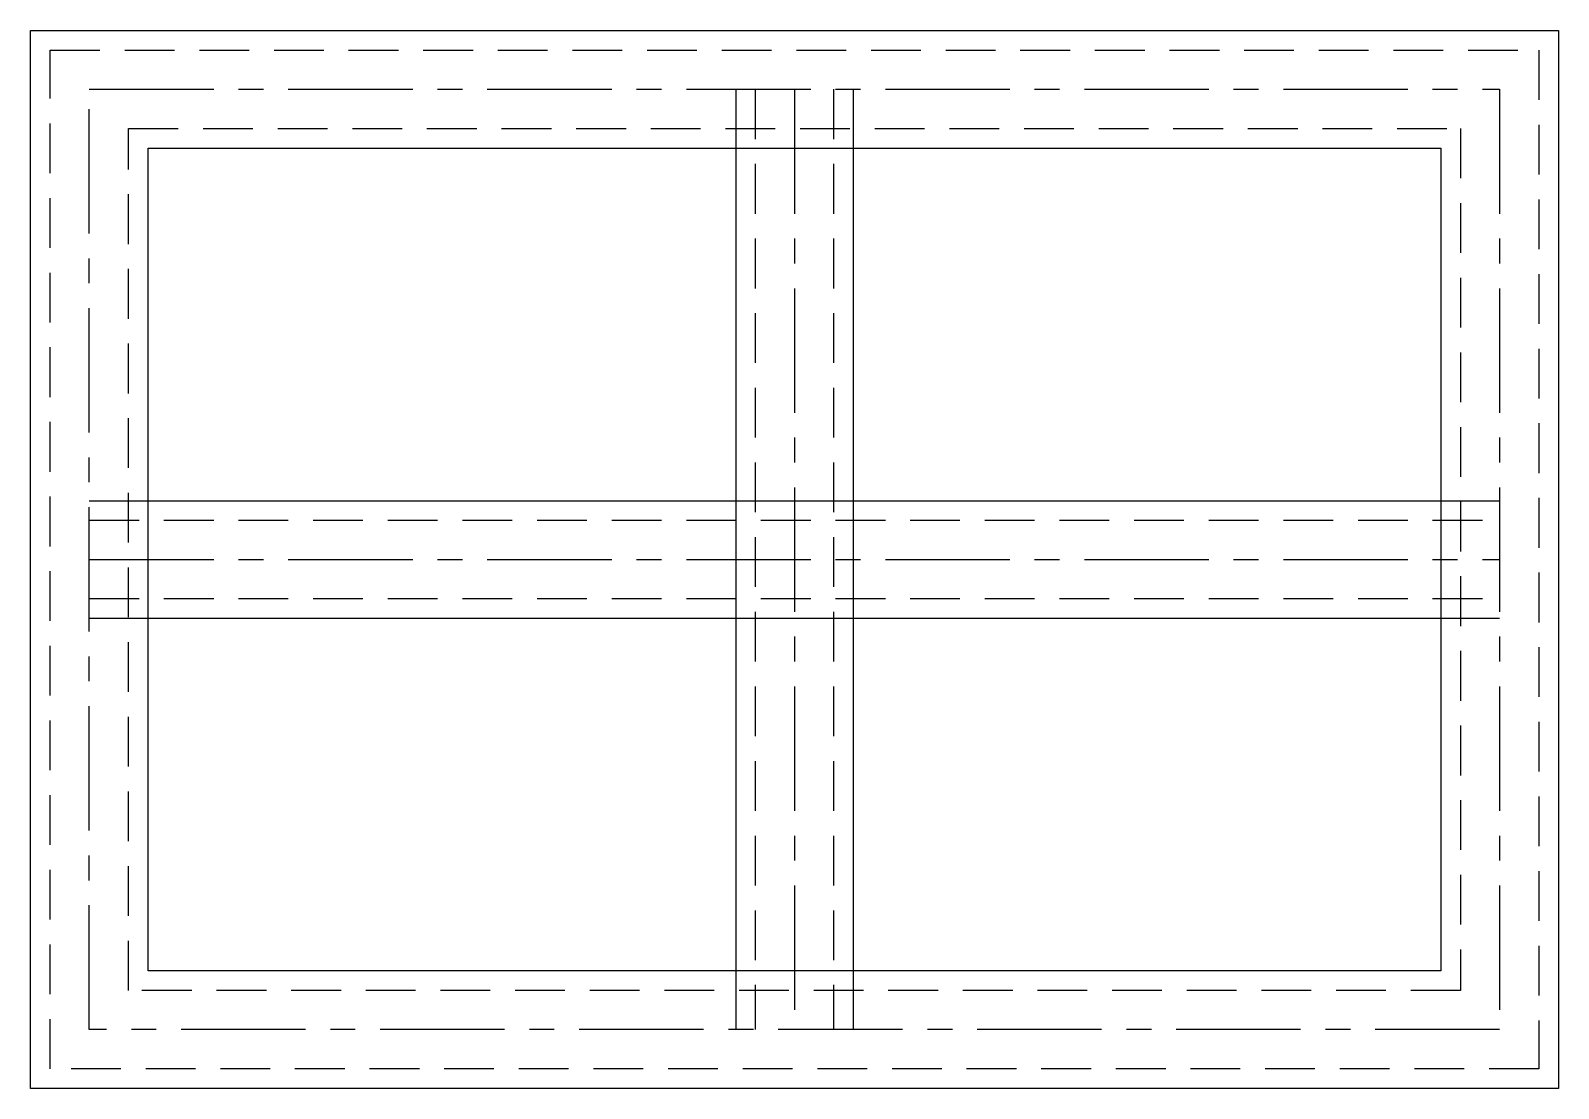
# Model space of a CAD drawing. Header units: millimetres. Extents: x -594 to -399, y 1803 to 1938.
import ezdxf

# ---------------------------------------------------------------- set-up
doc = ezdxf.new("R2010")
doc.units = ezdxf.units.MM
doc.header["$LTSCALE"] = 0.5
doc.linetypes.add('CENTER', pattern=[50.8, 31.75, -6.35, 6.35, -6.35])
doc.linetypes.add('DASHED', pattern=[19.05, 12.7, -6.35])

msp = doc.modelspace()

# ---------------------------------------------------------------- linework, layer by layer
for p, q in [((-593.65, 1803.44), (-593.65, 1938.44)), ((-593.65, 1938.44), (-398.65, 1938.44)), ((-398.65, 1938.44), (-398.65, 1803.44)), ((-503.65, 1930.94), (-503.65, 1810.94)), ((-488.65, 1930.94), (-488.65, 1810.94)), ((-578.65, 1818.44), (-578.65, 1923.44)), ((-578.65, 1923.44), (-413.65, 1923.44)), ((-413.65, 1923.44), (-413.65, 1818.44)), ((-586.15, 1878.44), (-406.15, 1878.44)), ((-586.15, 1863.44), (-406.15, 1863.44)), ((-413.65, 1818.44), (-578.65, 1818.44)), ((-398.65, 1803.44), (-593.65, 1803.44))]:
    msp.add_line(p, q)
at = {"linetype": 'DASHED'}
for p, q in [((-591.15, 1805.94), (-591.15, 1935.94)), ((-591.15, 1935.94), (-401.15, 1935.94)), ((-401.15, 1935.94), (-401.15, 1805.94)), ((-501.15, 1930.94), (-501.15, 1810.94)), ((-491.15, 1930.94), (-491.15, 1810.94)), ((-581.15, 1815.94), (-581.15, 1925.94)), ((-581.15, 1925.94), (-411.15, 1925.94)), ((-411.15, 1925.94), (-411.15, 1815.94)), ((-586.15, 1875.94), (-406.15, 1875.94)), ((-586.15, 1865.94), (-406.15, 1865.94)), ((-411.15, 1815.94), (-581.15, 1815.94)), ((-401.15, 1805.94), (-591.15, 1805.94))]:
    msp.add_line(p, q, dxfattribs=at)
at = {"linetype": 'CENTER'}
for p, q in [((-586.15, 1810.94), (-586.15, 1930.94)), ((-586.15, 1930.94), (-406.15, 1930.94)), ((-496.15, 1930.94), (-496.15, 1810.94)), ((-406.15, 1930.94), (-406.15, 1810.94)), ((-586.15, 1870.94), (-406.15, 1870.94)), ((-406.15, 1810.94), (-586.15, 1810.94))]:
    msp.add_line(p, q, dxfattribs=at)

doc.saveas('drawing.dxf')
